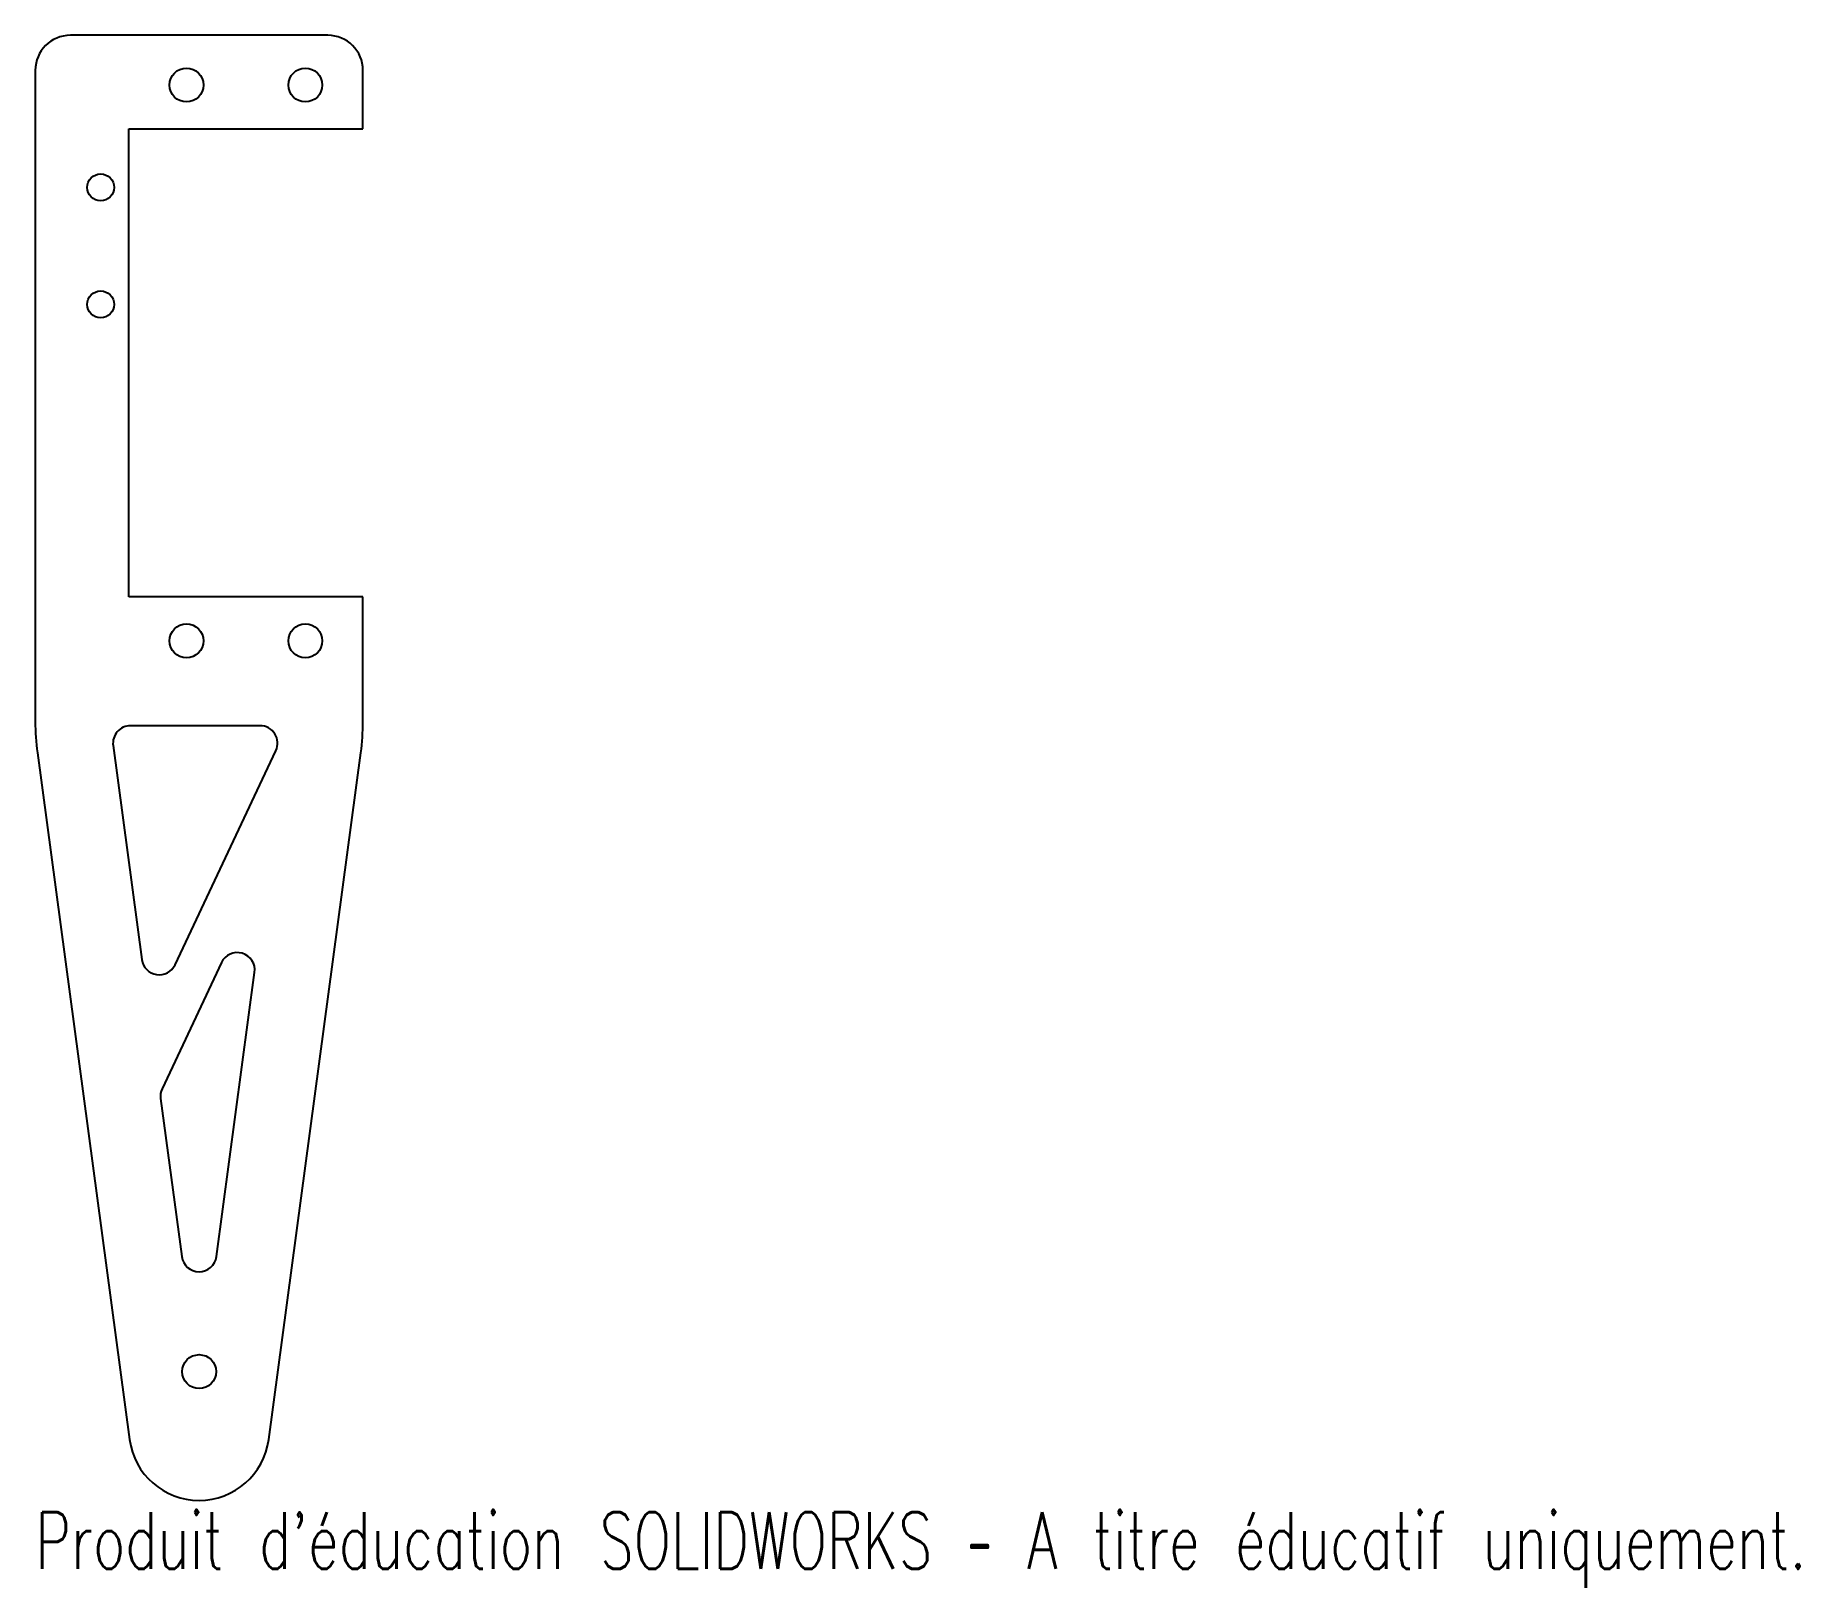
# Model space of a CAD drawing. Header units: millimetres. Extents: x -14 to 137, y -103 to 30.
import ezdxf

# ---------------------------------------------------------------- set-up
doc = ezdxf.new("R2010")
doc.units = ezdxf.units.MM
doc.styles.add('SLDTEXTSTYLE0', font='TXT', dxfattribs={"width": 0.7, "bigfont": 'bigfont'})

msp = doc.modelspace()

# ---------------------------------------------------------------- linework, layer by layer
at = {"color": 7, "linetype": 'Continuous', "lineweight": 25}
for p, q in [((11, 30), (-11, 30)), ((-14, 27), (-14, -28.66)), ((14, 22), (14, 27)), ((-6, -18), (-6, 22)), ((-6, 22), (14, 22)), ((14, -18), (-6, -18)), ((14, -28.66), (14, -18)), ((5.21, -29), (-5.86, -29)), ((-13.82, -31.32), (-5.95, -90)), ((-7.35, -30.7), (-4.89, -48.99)), ((-2.05, -49.43), (6.57, -31.14)), ((5.95, -90), (13.82, -31.32)), ((1.9, -49.25), (-3.17, -60.02)), ((1.49, -74.37), (4.74, -50.09)), ((-3.3, -60.86), (-1.49, -74.37))]:
    msp.add_line(p, q, dxfattribs=at)
for centre, radius in [((-1.08, 25.75), 1.45), ((9.08, 25.75), 1.45), ((-8.41, 17), 1.15), ((-8.41, 7), 1.15), ((-1.08, -21.75), 1.45), ((9.08, -21.75), 1.45), ((0, -84.2), 1.45)]:
    msp.add_circle(centre, radius, dxfattribs=at)
for centre, radius, start, end in [((-11, 27), 3, 90, 180), ((11, 27), 3, 0, 90), ((6, -28.66), 20, 180, 187.6447), ((-5.86, -30.5), 1.5, 90, 187.6447), ((5.21, -30.5), 1.5, 334.7695, 90), ((-6, -28.66), 20, 352.3553, 0), ((-3.41, -48.79), 1.5, 187.6447, 334.7695), ((3.26, -49.89), 1.5, 352.3553, 154.7695), ((-1.81, -60.66), 1.5, 154.7695, 187.6447), ((0, -74.17), 1.5, 187.6447, 352.3553), ((0, -89.2), 6, 187.6447, 352.3553)]:
    msp.add_arc(centre, radius, start, end, dxfattribs=at)

# ---------------------------------------------------------------- texts
at = {"color": 7, "linetype": 'Continuous', "insert": (-14, -96.22), "char_height": 4.8336, "attachment_point": 1, "style": 'SLDTEXTSTYLE0'}
msp.add_mtext("Produit d'éducation SOLIDWORKS – A titre éducatif uniquement.", dxfattribs=at)

doc.saveas('drawing.dxf')
